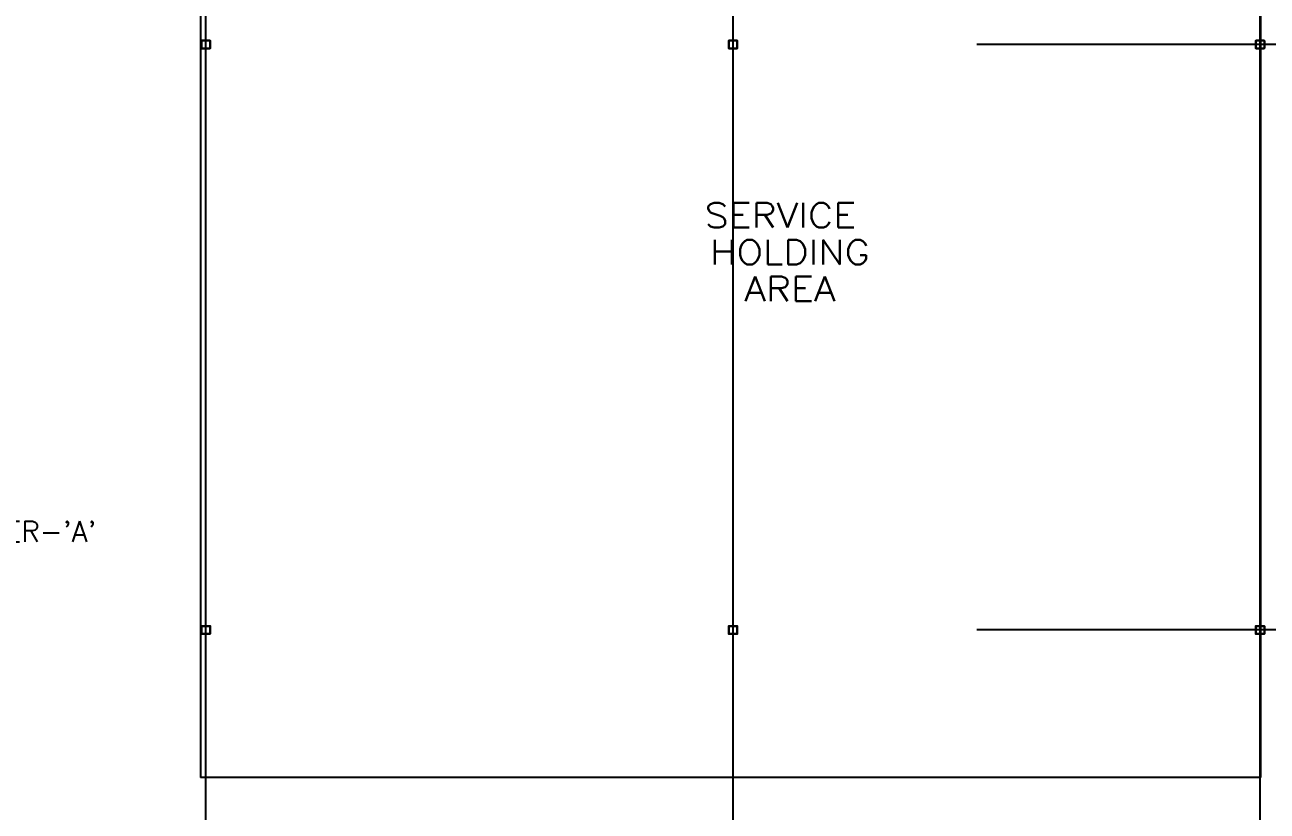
# Model space of a CAD drawing. Header units: millimetres. Extents: x 626570 to 643256, y 6233 to 11343.
# Drawn here: x 628243 to 629262, y 7858 to 8503 of the extents above; entities that cross this region are included whole.
import ezdxf
from ezdxf.enums import TextEntityAlignment as Align

# ---------------------------------------------------------------- set-up
doc = ezdxf.new("R2010")
doc.units = ezdxf.units.MM
doc.header["$LTSCALE"] = 4000
doc.header["$MEASUREMENT"] = 0
doc.linetypes.add('DASHDOT', pattern=[1, 0.5, -0.25, 0, -0.25])
for name, color, linetype in [('2012-201_RACKING', 4, 'CONTINUOUS'), ('MASTERFOUNDATION_1', 4, 'DASHDOT'), ('MASTERFOUNDATION_25', 7, 'CONTINUOUS'), ('POWER', 3, 'CONTINUOUS'), ('TEXT-RED', 4, 'CONTINUOUS')]:
    doc.layers.add(name, color=color, linetype=linetype)
doc.styles.add('F0', font='romans.shx', dxfattribs={"height": 0.2})
doc.styles.get("Standard").update_dxf_attribs({"font": 'simplex.shx'})

msp = doc.modelspace()

# ---------------------------------------------------------------- linework, layer by layer
at = {"layer": '2012-201_RACKING', "linetype": 'Continuous'}
for p, q in [((628387.4, 8729.3), (628387.4, 7885.7)), ((629256.2, 8729.3), (629256.2, 7885.7)), ((629256.2, 7885.7), (628387.4, 7885.7))]:
    msp.add_line(p, q, dxfattribs=at)
at = {"layer": 'MASTERFOUNDATION_1', "linetype": 'DASHDOT'}
for p, q in [((628391.8, 6627.5), (628391.8, 11123.2)), ((628823.8, 7058.8), (628823.8, 11123.2)), ((629255.8, 6627.5), (629255.8, 11123.2)), ((643023.9, 8486.6), (626795.2, 8486.6)), ((643023.9, 8006.6), (626795.2, 8006.6))]:
    msp.add_line(p, q, dxfattribs=at)
at = {"layer": 'MASTERFOUNDATION_25', "linetype": 'Continuous', "flags": 128}
for points in [[(628388.9, 8490.1), (628394.7, 8490.1), (628394.7, 8490.1), (628394.7, 8490.1), (628394.7, 8490.1), (628394.7, 8490.1), (628394.8, 8490.1), (628394.8, 8490.1), (628394.8, 8490.1), (628394.8, 8490.1), (628394.8, 8490.1), (628394.9, 8490.1), (628394.9, 8490.1), (628394.9, 8490.1), (628394.9, 8490), (628394.9, 8490), (628395, 8490), (628395, 8490), (628395, 8490), (628395, 8490), (628395, 8490), (628395.1, 8490), (628395.1, 8489.9), (628395.1, 8489.9), (628395.1, 8489.9), (628395.1, 8489.9), (628395.1, 8489.9), (628395.1, 8489.9), (628395.2, 8489.9), (628395.2, 8489.8), (628395.2, 8489.8), (628395.2, 8489.8), (628395.2, 8489.8), (628395.2, 8489.8), (628395.2, 8489.7), (628395.2, 8489.7), (628395.2, 8489.7), (628395.2, 8489.7), (628395.3, 8489.7), (628395.3, 8489.6), (628395.3, 8489.6), (628395.3, 8489.6), (628395.3, 8489.6), (628395.3, 8489.6), (628395.3, 8489.5), (628395.3, 8489.5), (628395.3, 8489.5), (628395.3, 8483.7), (628395.3, 8483.7), (628395.3, 8483.7), (628395.3, 8483.7), (628395.3, 8483.6), (628395.3, 8483.6), (628395.3, 8483.6), (628395.3, 8483.6), (628395.3, 8483.6), (628395.2, 8483.5), (628395.2, 8483.5), (628395.2, 8483.5), (628395.2, 8483.5), (628395.2, 8483.5), (628395.2, 8483.4), (628395.2, 8483.4), (628395.2, 8483.4), (628395.2, 8483.4), (628395.2, 8483.4), (628395.1, 8483.3), (628395.1, 8483.3), (628395.1, 8483.3), (628395.1, 8483.3), (628395.1, 8483.3), (628395.1, 8483.3), (628395.1, 8483.3), (628395, 8483.2), (628395, 8483.2), (628395, 8483.2), (628395, 8483.2), (628395, 8483.2), (628394.9, 8483.2), (628394.9, 8483.2), (628394.9, 8483.2), (628394.9, 8483.2), (628394.9, 8483.1), (628394.8, 8483.1), (628394.8, 8483.1), (628394.8, 8483.1), (628394.8, 8483.1), (628394.8, 8483.1), (628394.7, 8483.1), (628394.7, 8483.1), (628394.7, 8483.1), (628394.7, 8483.1), (628394.7, 8483.1), (628388.9, 8483.1), (628388.9, 8483.1), (628388.9, 8483.1), (628388.8, 8483.1), (628388.8, 8483.1), (628388.8, 8483.1), (628388.8, 8483.1), (628388.7, 8483.1), (628388.7, 8483.1), (628388.7, 8483.1), (628388.7, 8483.1), (628388.7, 8483.2), (628388.6, 8483.2), (628388.6, 8483.2), (628388.6, 8483.2), (628388.6, 8483.2), (628388.6, 8483.2), (628388.5, 8483.2), (628388.5, 8483.2), (628388.5, 8483.2), (628388.5, 8483.3), (628388.5, 8483.3), (628388.5, 8483.3), (628388.5, 8483.3), (628388.4, 8483.3), (628388.4, 8483.3), (628388.4, 8483.3), (628388.4, 8483.4), (628388.4, 8483.4), (628388.4, 8483.4), (628388.4, 8483.4), (628388.3, 8483.4), (628388.3, 8483.5), (628388.3, 8483.5), (628388.3, 8483.5), (628388.3, 8483.5), (628388.3, 8483.5), (628388.3, 8483.6), (628388.3, 8483.6), (628388.3, 8483.6), (628388.3, 8483.6), (628388.3, 8483.6), (628388.3, 8483.7), (628388.3, 8483.7), (628388.3, 8483.7), (628388.3, 8483.7), (628388.3, 8489.5), (628388.3, 8489.5), (628388.3, 8489.5), (628388.3, 8489.6), (628388.3, 8489.6), (628388.3, 8489.6), (628388.3, 8489.6), (628388.3, 8489.6), (628388.3, 8489.7), (628388.3, 8489.7), (628388.3, 8489.7), (628388.3, 8489.7), (628388.3, 8489.7), (628388.3, 8489.8), (628388.3, 8489.8), (628388.4, 8489.8), (628388.4, 8489.8), (628388.4, 8489.8), (628388.4, 8489.9), (628388.4, 8489.9), (628388.4, 8489.9), (628388.4, 8489.9), (628388.5, 8489.9), (628388.5, 8489.9), (628388.5, 8489.9), (628388.5, 8490), (628388.5, 8490), (628388.5, 8490), (628388.5, 8490), (628388.6, 8490), (628388.6, 8490), (628388.6, 8490), (628388.6, 8490), (628388.6, 8490.1), (628388.7, 8490.1), (628388.7, 8490.1), (628388.7, 8490.1), (628388.7, 8490.1), (628388.7, 8490.1), (628388.8, 8490.1), (628388.8, 8490.1), (628388.8, 8490.1), (628388.8, 8490.1), (628388.9, 8490.1), (628388.9, 8490.1), (628388.9, 8490.1)], [(628388.9, 8489.8), (628394.7, 8489.8), (628394.7, 8489.8), (628394.7, 8489.8), (628394.7, 8489.8), (628394.7, 8489.8), (628394.7, 8489.8), (628394.7, 8489.8), (628394.7, 8489.8), (628394.7, 8489.8), (628394.7, 8489.8), (628394.8, 8489.8), (628394.8, 8489.8), (628394.8, 8489.8), (628394.8, 8489.8), (628394.8, 8489.8), (628394.8, 8489.8), (628394.8, 8489.7), (628394.8, 8489.7), (628394.8, 8489.7), (628394.8, 8489.7), (628394.9, 8489.7), (628394.9, 8489.7), (628394.9, 8489.7), (628394.9, 8489.7), (628394.9, 8489.7), (628394.9, 8489.7), (628394.9, 8489.7), (628394.9, 8489.7), (628394.9, 8489.7), (628394.9, 8489.7), (628394.9, 8489.6), (628394.9, 8489.6), (628394.9, 8489.6), (628394.9, 8489.6), (628394.9, 8489.6), (628394.9, 8489.6), (628394.9, 8489.6), (628395, 8489.6), (628395, 8489.6), (628395, 8489.6), (628395, 8489.5), (628395, 8489.5), (628395, 8489.5), (628395, 8489.5), (628395, 8489.5), (628395, 8489.5), (628395, 8483.7), (628395, 8483.7), (628395, 8483.7), (628395, 8483.7), (628395, 8483.7), (628395, 8483.7), (628395, 8483.7), (628395, 8483.7), (628395, 8483.6), (628394.9, 8483.6), (628394.9, 8483.6), (628394.9, 8483.6), (628394.9, 8483.6), (628394.9, 8483.6), (628394.9, 8483.6), (628394.9, 8483.6), (628394.9, 8483.6), (628394.9, 8483.6), (628394.9, 8483.5), (628394.9, 8483.5), (628394.9, 8483.5), (628394.9, 8483.5), (628394.9, 8483.5), (628394.9, 8483.5), (628394.9, 8483.5), (628394.9, 8483.5), (628394.8, 8483.5), (628394.8, 8483.5), (628394.8, 8483.5), (628394.8, 8483.5), (628394.8, 8483.5), (628394.8, 8483.5), (628394.8, 8483.5), (628394.8, 8483.4), (628394.8, 8483.4), (628394.8, 8483.4), (628394.7, 8483.4), (628394.7, 8483.4), (628394.7, 8483.4), (628394.7, 8483.4), (628394.7, 8483.4), (628394.7, 8483.4), (628394.7, 8483.4), (628394.7, 8483.4), (628394.7, 8483.4), (628394.7, 8483.4), (628388.9, 8483.4), (628388.9, 8483.4), (628388.9, 8483.4), (628388.9, 8483.4), (628388.9, 8483.4), (628388.8, 8483.4), (628388.8, 8483.4), (628388.8, 8483.4), (628388.8, 8483.4), (628388.8, 8483.4), (628388.8, 8483.4), (628388.8, 8483.4), (628388.8, 8483.4), (628388.8, 8483.5), (628388.8, 8483.5), (628388.7, 8483.5), (628388.7, 8483.5), (628388.7, 8483.5), (628388.7, 8483.5), (628388.7, 8483.5), (628388.7, 8483.5), (628388.7, 8483.5), (628388.7, 8483.5), (628388.7, 8483.5), (628388.7, 8483.5), (628388.7, 8483.5), (628388.7, 8483.5), (628388.6, 8483.5), (628388.6, 8483.6), (628388.6, 8483.6), (628388.6, 8483.6), (628388.6, 8483.6), (628388.6, 8483.6), (628388.6, 8483.6), (628388.6, 8483.6), (628388.6, 8483.6), (628388.6, 8483.6), (628388.6, 8483.6), (628388.6, 8483.7), (628388.6, 8483.7), (628388.6, 8483.7), (628388.6, 8483.7), (628388.6, 8483.7), (628388.6, 8483.7), (628388.6, 8483.7), (628388.6, 8483.7), (628388.6, 8489.5), (628388.6, 8489.5), (628388.6, 8489.5), (628388.6, 8489.5), (628388.6, 8489.5), (628388.6, 8489.5), (628388.6, 8489.6), (628388.6, 8489.6), (628388.6, 8489.6), (628388.6, 8489.6), (628388.6, 8489.6), (628388.6, 8489.6), (628388.6, 8489.6), (628388.6, 8489.6), (628388.6, 8489.6), (628388.6, 8489.6), (628388.6, 8489.7), (628388.6, 8489.7), (628388.6, 8489.7), (628388.7, 8489.7), (628388.7, 8489.7), (628388.7, 8489.7), (628388.7, 8489.7), (628388.7, 8489.7), (628388.7, 8489.7), (628388.7, 8489.7), (628388.7, 8489.7), (628388.7, 8489.7), (628388.7, 8489.7), (628388.7, 8489.7), (628388.7, 8489.8), (628388.8, 8489.8), (628388.8, 8489.8), (628388.8, 8489.8), (628388.8, 8489.8), (628388.8, 8489.8), (628388.8, 8489.8), (628388.8, 8489.8), (628388.8, 8489.8), (628388.8, 8489.8), (628388.8, 8489.8), (628388.9, 8489.8), (628388.9, 8489.8), (628388.9, 8489.8), (628388.9, 8489.8), (628388.9, 8489.8)], [(628820.9, 8490.1), (628826.7, 8490.1), (628826.7, 8490.1), (628826.7, 8490.1), (628826.7, 8490.1), (628826.7, 8490.1), (628826.8, 8490.1), (628826.8, 8490.1), (628826.8, 8490.1), (628826.8, 8490.1), (628826.9, 8490.1), (628826.9, 8490.1), (628826.9, 8490.1), (628826.9, 8490.1), (628826.9, 8490), (628827, 8490), (628827, 8490), (628827, 8490), (628827, 8490), (628827, 8490), (628827, 8490), (628827.1, 8490), (628827.1, 8489.9), (628827.1, 8489.9), (628827.1, 8489.9), (628827.1, 8489.9), (628827.1, 8489.9), (628827.2, 8489.9), (628827.2, 8489.9), (628827.2, 8489.8), (628827.2, 8489.8), (628827.2, 8489.8), (628827.2, 8489.8), (628827.2, 8489.8), (628827.2, 8489.7), (628827.2, 8489.7), (628827.2, 8489.7), (628827.3, 8489.7), (628827.3, 8489.7), (628827.3, 8489.6), (628827.3, 8489.6), (628827.3, 8489.6), (628827.3, 8489.6), (628827.3, 8489.6), (628827.3, 8489.5), (628827.3, 8489.5), (628827.3, 8489.5), (628827.3, 8483.7), (628827.3, 8483.7), (628827.3, 8483.7), (628827.3, 8483.7), (628827.3, 8483.6), (628827.3, 8483.6), (628827.3, 8483.6), (628827.3, 8483.6), (628827.3, 8483.6), (628827.3, 8483.5), (628827.2, 8483.5), (628827.2, 8483.5), (628827.2, 8483.5), (628827.2, 8483.5), (628827.2, 8483.4), (628827.2, 8483.4), (628827.2, 8483.4), (628827.2, 8483.4), (628827.2, 8483.4), (628827.2, 8483.3), (628827.1, 8483.3), (628827.1, 8483.3), (628827.1, 8483.3), (628827.1, 8483.3), (628827.1, 8483.3), (628827.1, 8483.3), (628827, 8483.2), (628827, 8483.2), (628827, 8483.2), (628827, 8483.2), (628827, 8483.2), (628827, 8483.2), (628826.9, 8483.2), (628826.9, 8483.2), (628826.9, 8483.2), (628826.9, 8483.1), (628826.9, 8483.1), (628826.8, 8483.1), (628826.8, 8483.1), (628826.8, 8483.1), (628826.8, 8483.1), (628826.7, 8483.1), (628826.7, 8483.1), (628826.7, 8483.1), (628826.7, 8483.1), (628826.7, 8483.1), (628820.9, 8483.1), (628820.9, 8483.1), (628820.9, 8483.1), (628820.8, 8483.1), (628820.8, 8483.1), (628820.8, 8483.1), (628820.8, 8483.1), (628820.8, 8483.1), (628820.7, 8483.1), (628820.7, 8483.1), (628820.7, 8483.1), (628820.7, 8483.2), (628820.7, 8483.2), (628820.6, 8483.2), (628820.6, 8483.2), (628820.6, 8483.2), (628820.6, 8483.2), (628820.6, 8483.2), (628820.5, 8483.2), (628820.5, 8483.2), (628820.5, 8483.3), (628820.5, 8483.3), (628820.5, 8483.3), (628820.5, 8483.3), (628820.4, 8483.3), (628820.4, 8483.3), (628820.4, 8483.3), (628820.4, 8483.4), (628820.4, 8483.4), (628820.4, 8483.4), (628820.4, 8483.4), (628820.4, 8483.4), (628820.3, 8483.5), (628820.3, 8483.5), (628820.3, 8483.5), (628820.3, 8483.5), (628820.3, 8483.5), (628820.3, 8483.6), (628820.3, 8483.6), (628820.3, 8483.6), (628820.3, 8483.6), (628820.3, 8483.6), (628820.3, 8483.7), (628820.3, 8483.7), (628820.3, 8483.7), (628820.3, 8483.7), (628820.3, 8489.5), (628820.3, 8489.5), (628820.3, 8489.5), (628820.3, 8489.6), (628820.3, 8489.6), (628820.3, 8489.6), (628820.3, 8489.6), (628820.3, 8489.6), (628820.3, 8489.7), (628820.3, 8489.7), (628820.3, 8489.7), (628820.3, 8489.7), (628820.3, 8489.7), (628820.3, 8489.8), (628820.4, 8489.8), (628820.4, 8489.8), (628820.4, 8489.8), (628820.4, 8489.8), (628820.4, 8489.9), (628820.4, 8489.9), (628820.4, 8489.9), (628820.4, 8489.9), (628820.5, 8489.9), (628820.5, 8489.9), (628820.5, 8489.9), (628820.5, 8490), (628820.5, 8490), (628820.5, 8490), (628820.6, 8490), (628820.6, 8490), (628820.6, 8490), (628820.6, 8490), (628820.6, 8490), (628820.7, 8490.1), (628820.7, 8490.1), (628820.7, 8490.1), (628820.7, 8490.1), (628820.7, 8490.1), (628820.8, 8490.1), (628820.8, 8490.1), (628820.8, 8490.1), (628820.8, 8490.1), (628820.8, 8490.1), (628820.9, 8490.1), (628820.9, 8490.1), (628820.9, 8490.1)], [(628820.9, 8489.8), (628826.7, 8489.8), (628826.7, 8489.8), (628826.7, 8489.8), (628826.7, 8489.8), (628826.7, 8489.8), (628826.7, 8489.8), (628826.7, 8489.8), (628826.7, 8489.8), (628826.7, 8489.8), (628826.8, 8489.8), (628826.8, 8489.8), (628826.8, 8489.8), (628826.8, 8489.8), (628826.8, 8489.8), (628826.8, 8489.8), (628826.8, 8489.8), (628826.8, 8489.7), (628826.8, 8489.7), (628826.8, 8489.7), (628826.9, 8489.7), (628826.9, 8489.7), (628826.9, 8489.7), (628826.9, 8489.7), (628826.9, 8489.7), (628826.9, 8489.7), (628826.9, 8489.7), (628826.9, 8489.7), (628826.9, 8489.7), (628826.9, 8489.7), (628826.9, 8489.7), (628826.9, 8489.6), (628826.9, 8489.6), (628826.9, 8489.6), (628826.9, 8489.6), (628826.9, 8489.6), (628827, 8489.6), (628827, 8489.6), (628827, 8489.6), (628827, 8489.6), (628827, 8489.6), (628827, 8489.5), (628827, 8489.5), (628827, 8489.5), (628827, 8489.5), (628827, 8489.5), (628827, 8489.5), (628827, 8483.7), (628827, 8483.7), (628827, 8483.7), (628827, 8483.7), (628827, 8483.7), (628827, 8483.7), (628827, 8483.7), (628827, 8483.7), (628827, 8483.6), (628827, 8483.6), (628827, 8483.6), (628826.9, 8483.6), (628826.9, 8483.6), (628826.9, 8483.6), (628826.9, 8483.6), (628826.9, 8483.6), (628826.9, 8483.6), (628826.9, 8483.6), (628826.9, 8483.5), (628826.9, 8483.5), (628826.9, 8483.5), (628826.9, 8483.5), (628826.9, 8483.5), (628826.9, 8483.5), (628826.9, 8483.5), (628826.9, 8483.5), (628826.9, 8483.5), (628826.8, 8483.5), (628826.8, 8483.5), (628826.8, 8483.5), (628826.8, 8483.5), (628826.8, 8483.5), (628826.8, 8483.5), (628826.8, 8483.4), (628826.8, 8483.4), (628826.8, 8483.4), (628826.8, 8483.4), (628826.7, 8483.4), (628826.7, 8483.4), (628826.7, 8483.4), (628826.7, 8483.4), (628826.7, 8483.4), (628826.7, 8483.4), (628826.7, 8483.4), (628826.7, 8483.4), (628826.7, 8483.4), (628820.9, 8483.4), (628820.9, 8483.4), (628820.9, 8483.4), (628820.9, 8483.4), (628820.9, 8483.4), (628820.9, 8483.4), (628820.8, 8483.4), (628820.8, 8483.4), (628820.8, 8483.4), (628820.8, 8483.4), (628820.8, 8483.4), (628820.8, 8483.4), (628820.8, 8483.4), (628820.8, 8483.5), (628820.8, 8483.5), (628820.8, 8483.5), (628820.7, 8483.5), (628820.7, 8483.5), (628820.7, 8483.5), (628820.7, 8483.5), (628820.7, 8483.5), (628820.7, 8483.5), (628820.7, 8483.5), (628820.7, 8483.5), (628820.7, 8483.5), (628820.7, 8483.5), (628820.7, 8483.5), (628820.7, 8483.5), (628820.6, 8483.6), (628820.6, 8483.6), (628820.6, 8483.6), (628820.6, 8483.6), (628820.6, 8483.6), (628820.6, 8483.6), (628820.6, 8483.6), (628820.6, 8483.6), (628820.6, 8483.6), (628820.6, 8483.6), (628820.6, 8483.7), (628820.6, 8483.7), (628820.6, 8483.7), (628820.6, 8483.7), (628820.6, 8483.7), (628820.6, 8483.7), (628820.6, 8483.7), (628820.6, 8483.7), (628820.6, 8489.5), (628820.6, 8489.5), (628820.6, 8489.5), (628820.6, 8489.5), (628820.6, 8489.5), (628820.6, 8489.5), (628820.6, 8489.6), (628820.6, 8489.6), (628820.6, 8489.6), (628820.6, 8489.6), (628820.6, 8489.6), (628820.6, 8489.6), (628820.6, 8489.6), (628820.6, 8489.6), (628820.6, 8489.6), (628820.6, 8489.6), (628820.6, 8489.7), (628820.6, 8489.7), (628820.7, 8489.7), (628820.7, 8489.7), (628820.7, 8489.7), (628820.7, 8489.7), (628820.7, 8489.7), (628820.7, 8489.7), (628820.7, 8489.7), (628820.7, 8489.7), (628820.7, 8489.7), (628820.7, 8489.7), (628820.7, 8489.7), (628820.7, 8489.7), (628820.8, 8489.8), (628820.8, 8489.8), (628820.8, 8489.8), (628820.8, 8489.8), (628820.8, 8489.8), (628820.8, 8489.8), (628820.8, 8489.8), (628820.8, 8489.8), (628820.8, 8489.8), (628820.8, 8489.8), (628820.9, 8489.8), (628820.9, 8489.8), (628820.9, 8489.8), (628820.9, 8489.8), (628820.9, 8489.8), (628820.9, 8489.8)], [(629252.9, 8490.1), (629258.7, 8490.1), (629258.7, 8490.1), (629258.7, 8490.1), (629258.7, 8490.1), (629258.8, 8490.1), (629258.8, 8490.1), (629258.8, 8490.1), (629258.8, 8490.1), (629258.8, 8490.1), (629258.9, 8490.1), (629258.9, 8490.1), (629258.9, 8490.1), (629258.9, 8490.1), (629258.9, 8490), (629259, 8490), (629259, 8490), (629259, 8490), (629259, 8490), (629259, 8490), (629259.1, 8490), (629259.1, 8490), (629259.1, 8489.9), (629259.1, 8489.9), (629259.1, 8489.9), (629259.1, 8489.9), (629259.1, 8489.9), (629259.2, 8489.9), (629259.2, 8489.9), (629259.2, 8489.8), (629259.2, 8489.8), (629259.2, 8489.8), (629259.2, 8489.8), (629259.2, 8489.8), (629259.2, 8489.7), (629259.2, 8489.7), (629259.3, 8489.7), (629259.3, 8489.7), (629259.3, 8489.7), (629259.3, 8489.6), (629259.3, 8489.6), (629259.3, 8489.6), (629259.3, 8489.6), (629259.3, 8489.6), (629259.3, 8489.5), (629259.3, 8489.5), (629259.3, 8489.5), (629259.3, 8483.7), (629259.3, 8483.7), (629259.3, 8483.7), (629259.3, 8483.7), (629259.3, 8483.6), (629259.3, 8483.6), (629259.3, 8483.6), (629259.3, 8483.6), (629259.3, 8483.6), (629259.3, 8483.5), (629259.3, 8483.5), (629259.2, 8483.5), (629259.2, 8483.5), (629259.2, 8483.5), (629259.2, 8483.4), (629259.2, 8483.4), (629259.2, 8483.4), (629259.2, 8483.4), (629259.2, 8483.4), (629259.2, 8483.3), (629259.1, 8483.3), (629259.1, 8483.3), (629259.1, 8483.3), (629259.1, 8483.3), (629259.1, 8483.3), (629259.1, 8483.3), (629259.1, 8483.2), (629259, 8483.2), (629259, 8483.2), (629259, 8483.2), (629259, 8483.2), (629259, 8483.2), (629258.9, 8483.2), (629258.9, 8483.2), (629258.9, 8483.2), (629258.9, 8483.1), (629258.9, 8483.1), (629258.8, 8483.1), (629258.8, 8483.1), (629258.8, 8483.1), (629258.8, 8483.1), (629258.8, 8483.1), (629258.7, 8483.1), (629258.7, 8483.1), (629258.7, 8483.1), (629258.7, 8483.1), (629252.9, 8483.1), (629252.9, 8483.1), (629252.9, 8483.1), (629252.8, 8483.1), (629252.8, 8483.1), (629252.8, 8483.1), (629252.8, 8483.1), (629252.8, 8483.1), (629252.7, 8483.1), (629252.7, 8483.1), (629252.7, 8483.1), (629252.7, 8483.2), (629252.7, 8483.2), (629252.6, 8483.2), (629252.6, 8483.2), (629252.6, 8483.2), (629252.6, 8483.2), (629252.6, 8483.2), (629252.5, 8483.2), (629252.5, 8483.2), (629252.5, 8483.3), (629252.5, 8483.3), (629252.5, 8483.3), (629252.5, 8483.3), (629252.5, 8483.3), (629252.4, 8483.3), (629252.4, 8483.3), (629252.4, 8483.4), (629252.4, 8483.4), (629252.4, 8483.4), (629252.4, 8483.4), (629252.4, 8483.4), (629252.4, 8483.5), (629252.3, 8483.5), (629252.3, 8483.5), (629252.3, 8483.5), (629252.3, 8483.5), (629252.3, 8483.6), (629252.3, 8483.6), (629252.3, 8483.6), (629252.3, 8483.6), (629252.3, 8483.6), (629252.3, 8483.7), (629252.3, 8483.7), (629252.3, 8483.7), (629252.3, 8483.7), (629252.3, 8489.5), (629252.3, 8489.5), (629252.3, 8489.5), (629252.3, 8489.6), (629252.3, 8489.6), (629252.3, 8489.6), (629252.3, 8489.6), (629252.3, 8489.6), (629252.3, 8489.7), (629252.3, 8489.7), (629252.3, 8489.7), (629252.3, 8489.7), (629252.3, 8489.7), (629252.4, 8489.8), (629252.4, 8489.8), (629252.4, 8489.8), (629252.4, 8489.8), (629252.4, 8489.8), (629252.4, 8489.9), (629252.4, 8489.9), (629252.4, 8489.9), (629252.5, 8489.9), (629252.5, 8489.9), (629252.5, 8489.9), (629252.5, 8489.9), (629252.5, 8490), (629252.5, 8490), (629252.5, 8490), (629252.6, 8490), (629252.6, 8490), (629252.6, 8490), (629252.6, 8490), (629252.6, 8490), (629252.7, 8490.1), (629252.7, 8490.1), (629252.7, 8490.1), (629252.7, 8490.1), (629252.7, 8490.1), (629252.8, 8490.1), (629252.8, 8490.1), (629252.8, 8490.1), (629252.8, 8490.1), (629252.8, 8490.1), (629252.9, 8490.1), (629252.9, 8490.1), (629252.9, 8490.1)], [(629252.9, 8489.8), (629258.7, 8489.8), (629258.7, 8489.8), (629258.7, 8489.8), (629258.7, 8489.8), (629258.7, 8489.8), (629258.7, 8489.8), (629258.7, 8489.8), (629258.7, 8489.8), (629258.8, 8489.8), (629258.8, 8489.8), (629258.8, 8489.8), (629258.8, 8489.8), (629258.8, 8489.8), (629258.8, 8489.8), (629258.8, 8489.8), (629258.8, 8489.8), (629258.8, 8489.7), (629258.8, 8489.7), (629258.9, 8489.7), (629258.9, 8489.7), (629258.9, 8489.7), (629258.9, 8489.7), (629258.9, 8489.7), (629258.9, 8489.7), (629258.9, 8489.7), (629258.9, 8489.7), (629258.9, 8489.7), (629258.9, 8489.7), (629258.9, 8489.7), (629258.9, 8489.7), (629258.9, 8489.6), (629258.9, 8489.6), (629258.9, 8489.6), (629259, 8489.6), (629259, 8489.6), (629259, 8489.6), (629259, 8489.6), (629259, 8489.6), (629259, 8489.6), (629259, 8489.6), (629259, 8489.5), (629259, 8489.5), (629259, 8489.5), (629259, 8489.5), (629259, 8489.5), (629259, 8489.5), (629259, 8483.7), (629259, 8483.7), (629259, 8483.7), (629259, 8483.7), (629259, 8483.7), (629259, 8483.7), (629259, 8483.7), (629259, 8483.7), (629259, 8483.6), (629259, 8483.6), (629259, 8483.6), (629259, 8483.6), (629259, 8483.6), (629258.9, 8483.6), (629258.9, 8483.6), (629258.9, 8483.6), (629258.9, 8483.6), (629258.9, 8483.6), (629258.9, 8483.5), (629258.9, 8483.5), (629258.9, 8483.5), (629258.9, 8483.5), (629258.9, 8483.5), (629258.9, 8483.5), (629258.9, 8483.5), (629258.9, 8483.5), (629258.9, 8483.5), (629258.9, 8483.5), (629258.8, 8483.5), (629258.8, 8483.5), (629258.8, 8483.5), (629258.8, 8483.5), (629258.8, 8483.5), (629258.8, 8483.4), (629258.8, 8483.4), (629258.8, 8483.4), (629258.8, 8483.4), (629258.8, 8483.4), (629258.7, 8483.4), (629258.7, 8483.4), (629258.7, 8483.4), (629258.7, 8483.4), (629258.7, 8483.4), (629258.7, 8483.4), (629258.7, 8483.4), (629258.7, 8483.4), (629252.9, 8483.4), (629252.9, 8483.4), (629252.9, 8483.4), (629252.9, 8483.4), (629252.9, 8483.4), (629252.9, 8483.4), (629252.8, 8483.4), (629252.8, 8483.4), (629252.8, 8483.4), (629252.8, 8483.4), (629252.8, 8483.4), (629252.8, 8483.4), (629252.8, 8483.4), (629252.8, 8483.5), (629252.8, 8483.5), (629252.8, 8483.5), (629252.7, 8483.5), (629252.7, 8483.5), (629252.7, 8483.5), (629252.7, 8483.5), (629252.7, 8483.5), (629252.7, 8483.5), (629252.7, 8483.5), (629252.7, 8483.5), (629252.7, 8483.5), (629252.7, 8483.5), (629252.7, 8483.5), (629252.7, 8483.5), (629252.7, 8483.6), (629252.7, 8483.6), (629252.6, 8483.6), (629252.6, 8483.6), (629252.6, 8483.6), (629252.6, 8483.6), (629252.6, 8483.6), (629252.6, 8483.6), (629252.6, 8483.6), (629252.6, 8483.6), (629252.6, 8483.7), (629252.6, 8483.7), (629252.6, 8483.7), (629252.6, 8483.7), (629252.6, 8483.7), (629252.6, 8483.7), (629252.6, 8483.7), (629252.6, 8483.7), (629252.6, 8489.5), (629252.6, 8489.5), (629252.6, 8489.5), (629252.6, 8489.5), (629252.6, 8489.5), (629252.6, 8489.5), (629252.6, 8489.6), (629252.6, 8489.6), (629252.6, 8489.6), (629252.6, 8489.6), (629252.6, 8489.6), (629252.6, 8489.6), (629252.6, 8489.6), (629252.6, 8489.6), (629252.6, 8489.6), (629252.6, 8489.6), (629252.7, 8489.7), (629252.7, 8489.7), (629252.7, 8489.7), (629252.7, 8489.7), (629252.7, 8489.7), (629252.7, 8489.7), (629252.7, 8489.7), (629252.7, 8489.7), (629252.7, 8489.7), (629252.7, 8489.7), (629252.7, 8489.7), (629252.7, 8489.7), (629252.7, 8489.7), (629252.7, 8489.7), (629252.8, 8489.8), (629252.8, 8489.8), (629252.8, 8489.8), (629252.8, 8489.8), (629252.8, 8489.8), (629252.8, 8489.8), (629252.8, 8489.8), (629252.8, 8489.8), (629252.8, 8489.8), (629252.8, 8489.8), (629252.9, 8489.8), (629252.9, 8489.8), (629252.9, 8489.8), (629252.9, 8489.8), (629252.9, 8489.8), (629252.9, 8489.8)], [(628388.9, 8010.1), (628394.7, 8010.1), (628394.7, 8010.1), (628394.7, 8010.1), (628394.7, 8010.1), (628394.7, 8010.1), (628394.8, 8010.1), (628394.8, 8010.1), (628394.8, 8010.1), (628394.8, 8010.1), (628394.8, 8010.1), (628394.9, 8010.1), (628394.9, 8010.1), (628394.9, 8010.1), (628394.9, 8010), (628394.9, 8010), (628395, 8010), (628395, 8010), (628395, 8010), (628395, 8010), (628395, 8010), (628395.1, 8010), (628395.1, 8009.9), (628395.1, 8009.9), (628395.1, 8009.9), (628395.1, 8009.9), (628395.1, 8009.9), (628395.1, 8009.9), (628395.2, 8009.9), (628395.2, 8009.8), (628395.2, 8009.8), (628395.2, 8009.8), (628395.2, 8009.8), (628395.2, 8009.8), (628395.2, 8009.7), (628395.2, 8009.7), (628395.2, 8009.7), (628395.2, 8009.7), (628395.3, 8009.7), (628395.3, 8009.6), (628395.3, 8009.6), (628395.3, 8009.6), (628395.3, 8009.6), (628395.3, 8009.6), (628395.3, 8009.5), (628395.3, 8009.5), (628395.3, 8009.5), (628395.3, 8003.7), (628395.3, 8003.7), (628395.3, 8003.7), (628395.3, 8003.7), (628395.3, 8003.6), (628395.3, 8003.6), (628395.3, 8003.6), (628395.3, 8003.6), (628395.3, 8003.6), (628395.2, 8003.5), (628395.2, 8003.5), (628395.2, 8003.5), (628395.2, 8003.5), (628395.2, 8003.5), (628395.2, 8003.4), (628395.2, 8003.4), (628395.2, 8003.4), (628395.2, 8003.4), (628395.2, 8003.4), (628395.1, 8003.3), (628395.1, 8003.3), (628395.1, 8003.3), (628395.1, 8003.3), (628395.1, 8003.3), (628395.1, 8003.3), (628395.1, 8003.3), (628395, 8003.2), (628395, 8003.2), (628395, 8003.2), (628395, 8003.2), (628395, 8003.2), (628394.9, 8003.2), (628394.9, 8003.2), (628394.9, 8003.2), (628394.9, 8003.2), (628394.9, 8003.1), (628394.8, 8003.1), (628394.8, 8003.1), (628394.8, 8003.1), (628394.8, 8003.1), (628394.8, 8003.1), (628394.7, 8003.1), (628394.7, 8003.1), (628394.7, 8003.1), (628394.7, 8003.1), (628394.7, 8003.1), (628388.9, 8003.1), (628388.9, 8003.1), (628388.9, 8003.1), (628388.8, 8003.1), (628388.8, 8003.1), (628388.8, 8003.1), (628388.8, 8003.1), (628388.7, 8003.1), (628388.7, 8003.1), (628388.7, 8003.1), (628388.7, 8003.1), (628388.7, 8003.2), (628388.6, 8003.2), (628388.6, 8003.2), (628388.6, 8003.2), (628388.6, 8003.2), (628388.6, 8003.2), (628388.5, 8003.2), (628388.5, 8003.2), (628388.5, 8003.2), (628388.5, 8003.3), (628388.5, 8003.3), (628388.5, 8003.3), (628388.5, 8003.3), (628388.4, 8003.3), (628388.4, 8003.3), (628388.4, 8003.3), (628388.4, 8003.4), (628388.4, 8003.4), (628388.4, 8003.4), (628388.4, 8003.4), (628388.3, 8003.4), (628388.3, 8003.5), (628388.3, 8003.5), (628388.3, 8003.5), (628388.3, 8003.5), (628388.3, 8003.5), (628388.3, 8003.6), (628388.3, 8003.6), (628388.3, 8003.6), (628388.3, 8003.6), (628388.3, 8003.6), (628388.3, 8003.7), (628388.3, 8003.7), (628388.3, 8003.7), (628388.3, 8003.7), (628388.3, 8009.5), (628388.3, 8009.5), (628388.3, 8009.5), (628388.3, 8009.6), (628388.3, 8009.6), (628388.3, 8009.6), (628388.3, 8009.6), (628388.3, 8009.6), (628388.3, 8009.7), (628388.3, 8009.7), (628388.3, 8009.7), (628388.3, 8009.7), (628388.3, 8009.7), (628388.3, 8009.8), (628388.3, 8009.8), (628388.4, 8009.8), (628388.4, 8009.8), (628388.4, 8009.8), (628388.4, 8009.9), (628388.4, 8009.9), (628388.4, 8009.9), (628388.4, 8009.9), (628388.5, 8009.9), (628388.5, 8009.9), (628388.5, 8009.9), (628388.5, 8010), (628388.5, 8010), (628388.5, 8010), (628388.5, 8010), (628388.6, 8010), (628388.6, 8010), (628388.6, 8010), (628388.6, 8010), (628388.6, 8010.1), (628388.7, 8010.1), (628388.7, 8010.1), (628388.7, 8010.1), (628388.7, 8010.1), (628388.7, 8010.1), (628388.8, 8010.1), (628388.8, 8010.1), (628388.8, 8010.1), (628388.8, 8010.1), (628388.9, 8010.1), (628388.9, 8010.1), (628388.9, 8010.1)], [(628388.9, 8009.8), (628394.7, 8009.8), (628394.7, 8009.8), (628394.7, 8009.8), (628394.7, 8009.8), (628394.7, 8009.8), (628394.7, 8009.8), (628394.7, 8009.8), (628394.7, 8009.8), (628394.7, 8009.8), (628394.7, 8009.8), (628394.8, 8009.8), (628394.8, 8009.8), (628394.8, 8009.8), (628394.8, 8009.8), (628394.8, 8009.8), (628394.8, 8009.8), (628394.8, 8009.7), (628394.8, 8009.7), (628394.8, 8009.7), (628394.8, 8009.7), (628394.9, 8009.7), (628394.9, 8009.7), (628394.9, 8009.7), (628394.9, 8009.7), (628394.9, 8009.7), (628394.9, 8009.7), (628394.9, 8009.7), (628394.9, 8009.7), (628394.9, 8009.7), (628394.9, 8009.7), (628394.9, 8009.6), (628394.9, 8009.6), (628394.9, 8009.6), (628394.9, 8009.6), (628394.9, 8009.6), (628394.9, 8009.6), (628394.9, 8009.6), (628395, 8009.6), (628395, 8009.6), (628395, 8009.6), (628395, 8009.5), (628395, 8009.5), (628395, 8009.5), (628395, 8009.5), (628395, 8009.5), (628395, 8009.5), (628395, 8003.7), (628395, 8003.7), (628395, 8003.7), (628395, 8003.7), (628395, 8003.7), (628395, 8003.7), (628395, 8003.7), (628395, 8003.7), (628395, 8003.6), (628394.9, 8003.6), (628394.9, 8003.6), (628394.9, 8003.6), (628394.9, 8003.6), (628394.9, 8003.6), (628394.9, 8003.6), (628394.9, 8003.6), (628394.9, 8003.6), (628394.9, 8003.6), (628394.9, 8003.5), (628394.9, 8003.5), (628394.9, 8003.5), (628394.9, 8003.5), (628394.9, 8003.5), (628394.9, 8003.5), (628394.9, 8003.5), (628394.9, 8003.5), (628394.8, 8003.5), (628394.8, 8003.5), (628394.8, 8003.5), (628394.8, 8003.5), (628394.8, 8003.5), (628394.8, 8003.5), (628394.8, 8003.5), (628394.8, 8003.4), (628394.8, 8003.4), (628394.8, 8003.4), (628394.7, 8003.4), (628394.7, 8003.4), (628394.7, 8003.4), (628394.7, 8003.4), (628394.7, 8003.4), (628394.7, 8003.4), (628394.7, 8003.4), (628394.7, 8003.4), (628394.7, 8003.4), (628394.7, 8003.4), (628388.9, 8003.4), (628388.9, 8003.4), (628388.9, 8003.4), (628388.9, 8003.4), (628388.9, 8003.4), (628388.8, 8003.4), (628388.8, 8003.4), (628388.8, 8003.4), (628388.8, 8003.4), (628388.8, 8003.4), (628388.8, 8003.4), (628388.8, 8003.4), (628388.8, 8003.4), (628388.8, 8003.5), (628388.8, 8003.5), (628388.7, 8003.5), (628388.7, 8003.5), (628388.7, 8003.5), (628388.7, 8003.5), (628388.7, 8003.5), (628388.7, 8003.5), (628388.7, 8003.5), (628388.7, 8003.5), (628388.7, 8003.5), (628388.7, 8003.5), (628388.7, 8003.5), (628388.7, 8003.5), (628388.6, 8003.5), (628388.6, 8003.6), (628388.6, 8003.6), (628388.6, 8003.6), (628388.6, 8003.6), (628388.6, 8003.6), (628388.6, 8003.6), (628388.6, 8003.6), (628388.6, 8003.6), (628388.6, 8003.6), (628388.6, 8003.6), (628388.6, 8003.7), (628388.6, 8003.7), (628388.6, 8003.7), (628388.6, 8003.7), (628388.6, 8003.7), (628388.6, 8003.7), (628388.6, 8003.7), (628388.6, 8003.7), (628388.6, 8009.5), (628388.6, 8009.5), (628388.6, 8009.5), (628388.6, 8009.5), (628388.6, 8009.5), (628388.6, 8009.5), (628388.6, 8009.6), (628388.6, 8009.6), (628388.6, 8009.6), (628388.6, 8009.6), (628388.6, 8009.6), (628388.6, 8009.6), (628388.6, 8009.6), (628388.6, 8009.6), (628388.6, 8009.6), (628388.6, 8009.6), (628388.6, 8009.7), (628388.6, 8009.7), (628388.6, 8009.7), (628388.7, 8009.7), (628388.7, 8009.7), (628388.7, 8009.7), (628388.7, 8009.7), (628388.7, 8009.7), (628388.7, 8009.7), (628388.7, 8009.7), (628388.7, 8009.7), (628388.7, 8009.7), (628388.7, 8009.7), (628388.7, 8009.7), (628388.7, 8009.8), (628388.8, 8009.8), (628388.8, 8009.8), (628388.8, 8009.8), (628388.8, 8009.8), (628388.8, 8009.8), (628388.8, 8009.8), (628388.8, 8009.8), (628388.8, 8009.8), (628388.8, 8009.8), (628388.8, 8009.8), (628388.9, 8009.8), (628388.9, 8009.8), (628388.9, 8009.8), (628388.9, 8009.8), (628388.9, 8009.8)], [(628820.9, 8010.1), (628826.7, 8010.1), (628826.7, 8010.1), (628826.7, 8010.1), (628826.7, 8010.1), (628826.7, 8010.1), (628826.8, 8010.1), (628826.8, 8010.1), (628826.8, 8010.1), (628826.8, 8010.1), (628826.9, 8010.1), (628826.9, 8010.1), (628826.9, 8010.1), (628826.9, 8010.1), (628826.9, 8010), (628827, 8010), (628827, 8010), (628827, 8010), (628827, 8010), (628827, 8010), (628827, 8010), (628827.1, 8010), (628827.1, 8009.9), (628827.1, 8009.9), (628827.1, 8009.9), (628827.1, 8009.9), (628827.1, 8009.9), (628827.2, 8009.9), (628827.2, 8009.9), (628827.2, 8009.8), (628827.2, 8009.8), (628827.2, 8009.8), (628827.2, 8009.8), (628827.2, 8009.8), (628827.2, 8009.7), (628827.2, 8009.7), (628827.2, 8009.7), (628827.3, 8009.7), (628827.3, 8009.7), (628827.3, 8009.6), (628827.3, 8009.6), (628827.3, 8009.6), (628827.3, 8009.6), (628827.3, 8009.6), (628827.3, 8009.5), (628827.3, 8009.5), (628827.3, 8009.5), (628827.3, 8003.7), (628827.3, 8003.7), (628827.3, 8003.7), (628827.3, 8003.7), (628827.3, 8003.6), (628827.3, 8003.6), (628827.3, 8003.6), (628827.3, 8003.6), (628827.3, 8003.6), (628827.3, 8003.5), (628827.2, 8003.5), (628827.2, 8003.5), (628827.2, 8003.5), (628827.2, 8003.5), (628827.2, 8003.4), (628827.2, 8003.4), (628827.2, 8003.4), (628827.2, 8003.4), (628827.2, 8003.4), (628827.2, 8003.3), (628827.1, 8003.3), (628827.1, 8003.3), (628827.1, 8003.3), (628827.1, 8003.3), (628827.1, 8003.3), (628827.1, 8003.3), (628827, 8003.2), (628827, 8003.2), (628827, 8003.2), (628827, 8003.2), (628827, 8003.2), (628827, 8003.2), (628826.9, 8003.2), (628826.9, 8003.2), (628826.9, 8003.2), (628826.9, 8003.1), (628826.9, 8003.1), (628826.8, 8003.1), (628826.8, 8003.1), (628826.8, 8003.1), (628826.8, 8003.1), (628826.7, 8003.1), (628826.7, 8003.1), (628826.7, 8003.1), (628826.7, 8003.1), (628826.7, 8003.1), (628820.9, 8003.1), (628820.9, 8003.1), (628820.9, 8003.1), (628820.8, 8003.1), (628820.8, 8003.1), (628820.8, 8003.1), (628820.8, 8003.1), (628820.8, 8003.1), (628820.7, 8003.1), (628820.7, 8003.1), (628820.7, 8003.1), (628820.7, 8003.2), (628820.7, 8003.2), (628820.6, 8003.2), (628820.6, 8003.2), (628820.6, 8003.2), (628820.6, 8003.2), (628820.6, 8003.2), (628820.5, 8003.2), (628820.5, 8003.2), (628820.5, 8003.3), (628820.5, 8003.3), (628820.5, 8003.3), (628820.5, 8003.3), (628820.4, 8003.3), (628820.4, 8003.3), (628820.4, 8003.3), (628820.4, 8003.4), (628820.4, 8003.4), (628820.4, 8003.4), (628820.4, 8003.4), (628820.4, 8003.4), (628820.3, 8003.5), (628820.3, 8003.5), (628820.3, 8003.5), (628820.3, 8003.5), (628820.3, 8003.5), (628820.3, 8003.6), (628820.3, 8003.6), (628820.3, 8003.6), (628820.3, 8003.6), (628820.3, 8003.6), (628820.3, 8003.7), (628820.3, 8003.7), (628820.3, 8003.7), (628820.3, 8003.7), (628820.3, 8009.5), (628820.3, 8009.5), (628820.3, 8009.5), (628820.3, 8009.6), (628820.3, 8009.6), (628820.3, 8009.6), (628820.3, 8009.6), (628820.3, 8009.6), (628820.3, 8009.7), (628820.3, 8009.7), (628820.3, 8009.7), (628820.3, 8009.7), (628820.3, 8009.7), (628820.3, 8009.8), (628820.4, 8009.8), (628820.4, 8009.8), (628820.4, 8009.8), (628820.4, 8009.8), (628820.4, 8009.9), (628820.4, 8009.9), (628820.4, 8009.9), (628820.4, 8009.9), (628820.5, 8009.9), (628820.5, 8009.9), (628820.5, 8009.9), (628820.5, 8010), (628820.5, 8010), (628820.5, 8010), (628820.6, 8010), (628820.6, 8010), (628820.6, 8010), (628820.6, 8010), (628820.6, 8010), (628820.7, 8010.1), (628820.7, 8010.1), (628820.7, 8010.1), (628820.7, 8010.1), (628820.7, 8010.1), (628820.8, 8010.1), (628820.8, 8010.1), (628820.8, 8010.1), (628820.8, 8010.1), (628820.8, 8010.1), (628820.9, 8010.1), (628820.9, 8010.1), (628820.9, 8010.1)], [(628820.9, 8009.8), (628826.7, 8009.8), (628826.7, 8009.8), (628826.7, 8009.8), (628826.7, 8009.8), (628826.7, 8009.8), (628826.7, 8009.8), (628826.7, 8009.8), (628826.7, 8009.8), (628826.7, 8009.8), (628826.8, 8009.8), (628826.8, 8009.8), (628826.8, 8009.8), (628826.8, 8009.8), (628826.8, 8009.8), (628826.8, 8009.8), (628826.8, 8009.8), (628826.8, 8009.7), (628826.8, 8009.7), (628826.8, 8009.7), (628826.9, 8009.7), (628826.9, 8009.7), (628826.9, 8009.7), (628826.9, 8009.7), (628826.9, 8009.7), (628826.9, 8009.7), (628826.9, 8009.7), (628826.9, 8009.7), (628826.9, 8009.7), (628826.9, 8009.7), (628826.9, 8009.7), (628826.9, 8009.6), (628826.9, 8009.6), (628826.9, 8009.6), (628826.9, 8009.6), (628826.9, 8009.6), (628827, 8009.6), (628827, 8009.6), (628827, 8009.6), (628827, 8009.6), (628827, 8009.6), (628827, 8009.5), (628827, 8009.5), (628827, 8009.5), (628827, 8009.5), (628827, 8009.5), (628827, 8009.5), (628827, 8003.7), (628827, 8003.7), (628827, 8003.7), (628827, 8003.7), (628827, 8003.7), (628827, 8003.7), (628827, 8003.7), (628827, 8003.7), (628827, 8003.6), (628827, 8003.6), (628827, 8003.6), (628826.9, 8003.6), (628826.9, 8003.6), (628826.9, 8003.6), (628826.9, 8003.6), (628826.9, 8003.6), (628826.9, 8003.6), (628826.9, 8003.6), (628826.9, 8003.5), (628826.9, 8003.5), (628826.9, 8003.5), (628826.9, 8003.5), (628826.9, 8003.5), (628826.9, 8003.5), (628826.9, 8003.5), (628826.9, 8003.5), (628826.9, 8003.5), (628826.8, 8003.5), (628826.8, 8003.5), (628826.8, 8003.5), (628826.8, 8003.5), (628826.8, 8003.5), (628826.8, 8003.5), (628826.8, 8003.4), (628826.8, 8003.4), (628826.8, 8003.4), (628826.8, 8003.4), (628826.7, 8003.4), (628826.7, 8003.4), (628826.7, 8003.4), (628826.7, 8003.4), (628826.7, 8003.4), (628826.7, 8003.4), (628826.7, 8003.4), (628826.7, 8003.4), (628826.7, 8003.4), (628820.9, 8003.4), (628820.9, 8003.4), (628820.9, 8003.4), (628820.9, 8003.4), (628820.9, 8003.4), (628820.9, 8003.4), (628820.8, 8003.4), (628820.8, 8003.4), (628820.8, 8003.4), (628820.8, 8003.4), (628820.8, 8003.4), (628820.8, 8003.4), (628820.8, 8003.4), (628820.8, 8003.5), (628820.8, 8003.5), (628820.8, 8003.5), (628820.7, 8003.5), (628820.7, 8003.5), (628820.7, 8003.5), (628820.7, 8003.5), (628820.7, 8003.5), (628820.7, 8003.5), (628820.7, 8003.5), (628820.7, 8003.5), (628820.7, 8003.5), (628820.7, 8003.5), (628820.7, 8003.5), (628820.7, 8003.5), (628820.6, 8003.6), (628820.6, 8003.6), (628820.6, 8003.6), (628820.6, 8003.6), (628820.6, 8003.6), (628820.6, 8003.6), (628820.6, 8003.6), (628820.6, 8003.6), (628820.6, 8003.6), (628820.6, 8003.6), (628820.6, 8003.7), (628820.6, 8003.7), (628820.6, 8003.7), (628820.6, 8003.7), (628820.6, 8003.7), (628820.6, 8003.7), (628820.6, 8003.7), (628820.6, 8003.7), (628820.6, 8009.5), (628820.6, 8009.5), (628820.6, 8009.5), (628820.6, 8009.5), (628820.6, 8009.5), (628820.6, 8009.5), (628820.6, 8009.6), (628820.6, 8009.6), (628820.6, 8009.6), (628820.6, 8009.6), (628820.6, 8009.6), (628820.6, 8009.6), (628820.6, 8009.6), (628820.6, 8009.6), (628820.6, 8009.6), (628820.6, 8009.6), (628820.6, 8009.7), (628820.6, 8009.7), (628820.7, 8009.7), (628820.7, 8009.7), (628820.7, 8009.7), (628820.7, 8009.7), (628820.7, 8009.7), (628820.7, 8009.7), (628820.7, 8009.7), (628820.7, 8009.7), (628820.7, 8009.7), (628820.7, 8009.7), (628820.7, 8009.7), (628820.7, 8009.7), (628820.8, 8009.8), (628820.8, 8009.8), (628820.8, 8009.8), (628820.8, 8009.8), (628820.8, 8009.8), (628820.8, 8009.8), (628820.8, 8009.8), (628820.8, 8009.8), (628820.8, 8009.8), (628820.8, 8009.8), (628820.9, 8009.8), (628820.9, 8009.8), (628820.9, 8009.8), (628820.9, 8009.8), (628820.9, 8009.8), (628820.9, 8009.8)], [(629252.9, 8010.1), (629258.7, 8010.1), (629258.7, 8010.1), (629258.7, 8010.1), (629258.7, 8010.1), (629258.8, 8010.1), (629258.8, 8010.1), (629258.8, 8010.1), (629258.8, 8010.1), (629258.8, 8010.1), (629258.9, 8010.1), (629258.9, 8010.1), (629258.9, 8010.1), (629258.9, 8010.1), (629258.9, 8010), (629259, 8010), (629259, 8010), (629259, 8010), (629259, 8010), (629259, 8010), (629259.1, 8010), (629259.1, 8010), (629259.1, 8009.9), (629259.1, 8009.9), (629259.1, 8009.9), (629259.1, 8009.9), (629259.1, 8009.9), (629259.2, 8009.9), (629259.2, 8009.9), (629259.2, 8009.8), (629259.2, 8009.8), (629259.2, 8009.8), (629259.2, 8009.8), (629259.2, 8009.8), (629259.2, 8009.7), (629259.2, 8009.7), (629259.3, 8009.7), (629259.3, 8009.7), (629259.3, 8009.7), (629259.3, 8009.6), (629259.3, 8009.6), (629259.3, 8009.6), (629259.3, 8009.6), (629259.3, 8009.6), (629259.3, 8009.5), (629259.3, 8009.5), (629259.3, 8009.5), (629259.3, 8003.7), (629259.3, 8003.7), (629259.3, 8003.7), (629259.3, 8003.7), (629259.3, 8003.6), (629259.3, 8003.6), (629259.3, 8003.6), (629259.3, 8003.6), (629259.3, 8003.6), (629259.3, 8003.5), (629259.3, 8003.5), (629259.2, 8003.5), (629259.2, 8003.5), (629259.2, 8003.5), (629259.2, 8003.4), (629259.2, 8003.4), (629259.2, 8003.4), (629259.2, 8003.4), (629259.2, 8003.4), (629259.2, 8003.3), (629259.1, 8003.3), (629259.1, 8003.3), (629259.1, 8003.3), (629259.1, 8003.3), (629259.1, 8003.3), (629259.1, 8003.3), (629259.1, 8003.2), (629259, 8003.2), (629259, 8003.2), (629259, 8003.2), (629259, 8003.2), (629259, 8003.2), (629258.9, 8003.2), (629258.9, 8003.2), (629258.9, 8003.2), (629258.9, 8003.1), (629258.9, 8003.1), (629258.8, 8003.1), (629258.8, 8003.1), (629258.8, 8003.1), (629258.8, 8003.1), (629258.8, 8003.1), (629258.7, 8003.1), (629258.7, 8003.1), (629258.7, 8003.1), (629258.7, 8003.1), (629252.9, 8003.1), (629252.9, 8003.1), (629252.9, 8003.1), (629252.8, 8003.1), (629252.8, 8003.1), (629252.8, 8003.1), (629252.8, 8003.1), (629252.8, 8003.1), (629252.7, 8003.1), (629252.7, 8003.1), (629252.7, 8003.1), (629252.7, 8003.2), (629252.7, 8003.2), (629252.6, 8003.2), (629252.6, 8003.2), (629252.6, 8003.2), (629252.6, 8003.2), (629252.6, 8003.2), (629252.5, 8003.2), (629252.5, 8003.2), (629252.5, 8003.3), (629252.5, 8003.3), (629252.5, 8003.3), (629252.5, 8003.3), (629252.5, 8003.3), (629252.4, 8003.3), (629252.4, 8003.3), (629252.4, 8003.4), (629252.4, 8003.4), (629252.4, 8003.4), (629252.4, 8003.4), (629252.4, 8003.4), (629252.4, 8003.5), (629252.3, 8003.5), (629252.3, 8003.5), (629252.3, 8003.5), (629252.3, 8003.5), (629252.3, 8003.6), (629252.3, 8003.6), (629252.3, 8003.6), (629252.3, 8003.6), (629252.3, 8003.6), (629252.3, 8003.7), (629252.3, 8003.7), (629252.3, 8003.7), (629252.3, 8003.7), (629252.3, 8009.5), (629252.3, 8009.5), (629252.3, 8009.5), (629252.3, 8009.6), (629252.3, 8009.6), (629252.3, 8009.6), (629252.3, 8009.6), (629252.3, 8009.6), (629252.3, 8009.7), (629252.3, 8009.7), (629252.3, 8009.7), (629252.3, 8009.7), (629252.3, 8009.7), (629252.4, 8009.8), (629252.4, 8009.8), (629252.4, 8009.8), (629252.4, 8009.8), (629252.4, 8009.8), (629252.4, 8009.9), (629252.4, 8009.9), (629252.4, 8009.9), (629252.5, 8009.9), (629252.5, 8009.9), (629252.5, 8009.9), (629252.5, 8009.9), (629252.5, 8010), (629252.5, 8010), (629252.5, 8010), (629252.6, 8010), (629252.6, 8010), (629252.6, 8010), (629252.6, 8010), (629252.6, 8010), (629252.7, 8010.1), (629252.7, 8010.1), (629252.7, 8010.1), (629252.7, 8010.1), (629252.7, 8010.1), (629252.8, 8010.1), (629252.8, 8010.1), (629252.8, 8010.1), (629252.8, 8010.1), (629252.8, 8010.1), (629252.9, 8010.1), (629252.9, 8010.1), (629252.9, 8010.1)], [(629252.9, 8009.8), (629258.7, 8009.8), (629258.7, 8009.8), (629258.7, 8009.8), (629258.7, 8009.8), (629258.7, 8009.8), (629258.7, 8009.8), (629258.7, 8009.8), (629258.7, 8009.8), (629258.8, 8009.8), (629258.8, 8009.8), (629258.8, 8009.8), (629258.8, 8009.8), (629258.8, 8009.8), (629258.8, 8009.8), (629258.8, 8009.8), (629258.8, 8009.8), (629258.8, 8009.7), (629258.8, 8009.7), (629258.9, 8009.7), (629258.9, 8009.7), (629258.9, 8009.7), (629258.9, 8009.7), (629258.9, 8009.7), (629258.9, 8009.7), (629258.9, 8009.7), (629258.9, 8009.7), (629258.9, 8009.7), (629258.9, 8009.7), (629258.9, 8009.7), (629258.9, 8009.7), (629258.9, 8009.6), (629258.9, 8009.6), (629258.9, 8009.6), (629259, 8009.6), (629259, 8009.6), (629259, 8009.6), (629259, 8009.6), (629259, 8009.6), (629259, 8009.6), (629259, 8009.6), (629259, 8009.5), (629259, 8009.5), (629259, 8009.5), (629259, 8009.5), (629259, 8009.5), (629259, 8009.5), (629259, 8003.7), (629259, 8003.7), (629259, 8003.7), (629259, 8003.7), (629259, 8003.7), (629259, 8003.7), (629259, 8003.7), (629259, 8003.7), (629259, 8003.6), (629259, 8003.6), (629259, 8003.6), (629259, 8003.6), (629259, 8003.6), (629258.9, 8003.6), (629258.9, 8003.6), (629258.9, 8003.6), (629258.9, 8003.6), (629258.9, 8003.6), (629258.9, 8003.5), (629258.9, 8003.5), (629258.9, 8003.5), (629258.9, 8003.5), (629258.9, 8003.5), (629258.9, 8003.5), (629258.9, 8003.5), (629258.9, 8003.5), (629258.9, 8003.5), (629258.9, 8003.5), (629258.8, 8003.5), (629258.8, 8003.5), (629258.8, 8003.5), (629258.8, 8003.5), (629258.8, 8003.5), (629258.8, 8003.4), (629258.8, 8003.4), (629258.8, 8003.4), (629258.8, 8003.4), (629258.8, 8003.4), (629258.7, 8003.4), (629258.7, 8003.4), (629258.7, 8003.4), (629258.7, 8003.4), (629258.7, 8003.4), (629258.7, 8003.4), (629258.7, 8003.4), (629258.7, 8003.4), (629252.9, 8003.4), (629252.9, 8003.4), (629252.9, 8003.4), (629252.9, 8003.4), (629252.9, 8003.4), (629252.9, 8003.4), (629252.8, 8003.4), (629252.8, 8003.4), (629252.8, 8003.4), (629252.8, 8003.4), (629252.8, 8003.4), (629252.8, 8003.4), (629252.8, 8003.4), (629252.8, 8003.5), (629252.8, 8003.5), (629252.8, 8003.5), (629252.7, 8003.5), (629252.7, 8003.5), (629252.7, 8003.5), (629252.7, 8003.5), (629252.7, 8003.5), (629252.7, 8003.5), (629252.7, 8003.5), (629252.7, 8003.5), (629252.7, 8003.5), (629252.7, 8003.5), (629252.7, 8003.5), (629252.7, 8003.5), (629252.7, 8003.6), (629252.7, 8003.6), (629252.6, 8003.6), (629252.6, 8003.6), (629252.6, 8003.6), (629252.6, 8003.6), (629252.6, 8003.6), (629252.6, 8003.6), (629252.6, 8003.6), (629252.6, 8003.6), (629252.6, 8003.7), (629252.6, 8003.7), (629252.6, 8003.7), (629252.6, 8003.7), (629252.6, 8003.7), (629252.6, 8003.7), (629252.6, 8003.7), (629252.6, 8003.7), (629252.6, 8009.5), (629252.6, 8009.5), (629252.6, 8009.5), (629252.6, 8009.5), (629252.6, 8009.5), (629252.6, 8009.5), (629252.6, 8009.6), (629252.6, 8009.6), (629252.6, 8009.6), (629252.6, 8009.6), (629252.6, 8009.6), (629252.6, 8009.6), (629252.6, 8009.6), (629252.6, 8009.6), (629252.6, 8009.6), (629252.6, 8009.6), (629252.7, 8009.7), (629252.7, 8009.7), (629252.7, 8009.7), (629252.7, 8009.7), (629252.7, 8009.7), (629252.7, 8009.7), (629252.7, 8009.7), (629252.7, 8009.7), (629252.7, 8009.7), (629252.7, 8009.7), (629252.7, 8009.7), (629252.7, 8009.7), (629252.7, 8009.7), (629252.7, 8009.7), (629252.8, 8009.8), (629252.8, 8009.8), (629252.8, 8009.8), (629252.8, 8009.8), (629252.8, 8009.8), (629252.8, 8009.8), (629252.8, 8009.8), (629252.8, 8009.8), (629252.8, 8009.8), (629252.8, 8009.8), (629252.9, 8009.8), (629252.9, 8009.8), (629252.9, 8009.8), (629252.9, 8009.8), (629252.9, 8009.8), (629252.9, 8009.8)]]:
    msp.add_lwpolyline(points, close=True, dxfattribs=at)

# ---------------------------------------------------------------- texts
at = {"layer": 'POWER'}
msp.add_text("6FT-LONG SPLITTER-'A'", height=16.929, dxfattribs=at).set_placement((628026.4, 8078.9))
at = {"layer": 'TEXT-RED', "style": 'F0', "width": 1.142874}
for s, p in [('SERVICE ', (628870.5, 8346.6)), ('HOLDING', (628870.5, 8316.4)), ('AREA', (628870.5, 8286.3))]:
    msp.add_text(s, height=20.11, dxfattribs=at).set_placement(p, align=Align.MIDDLE_CENTER)

doc.saveas('drawing.dxf')
